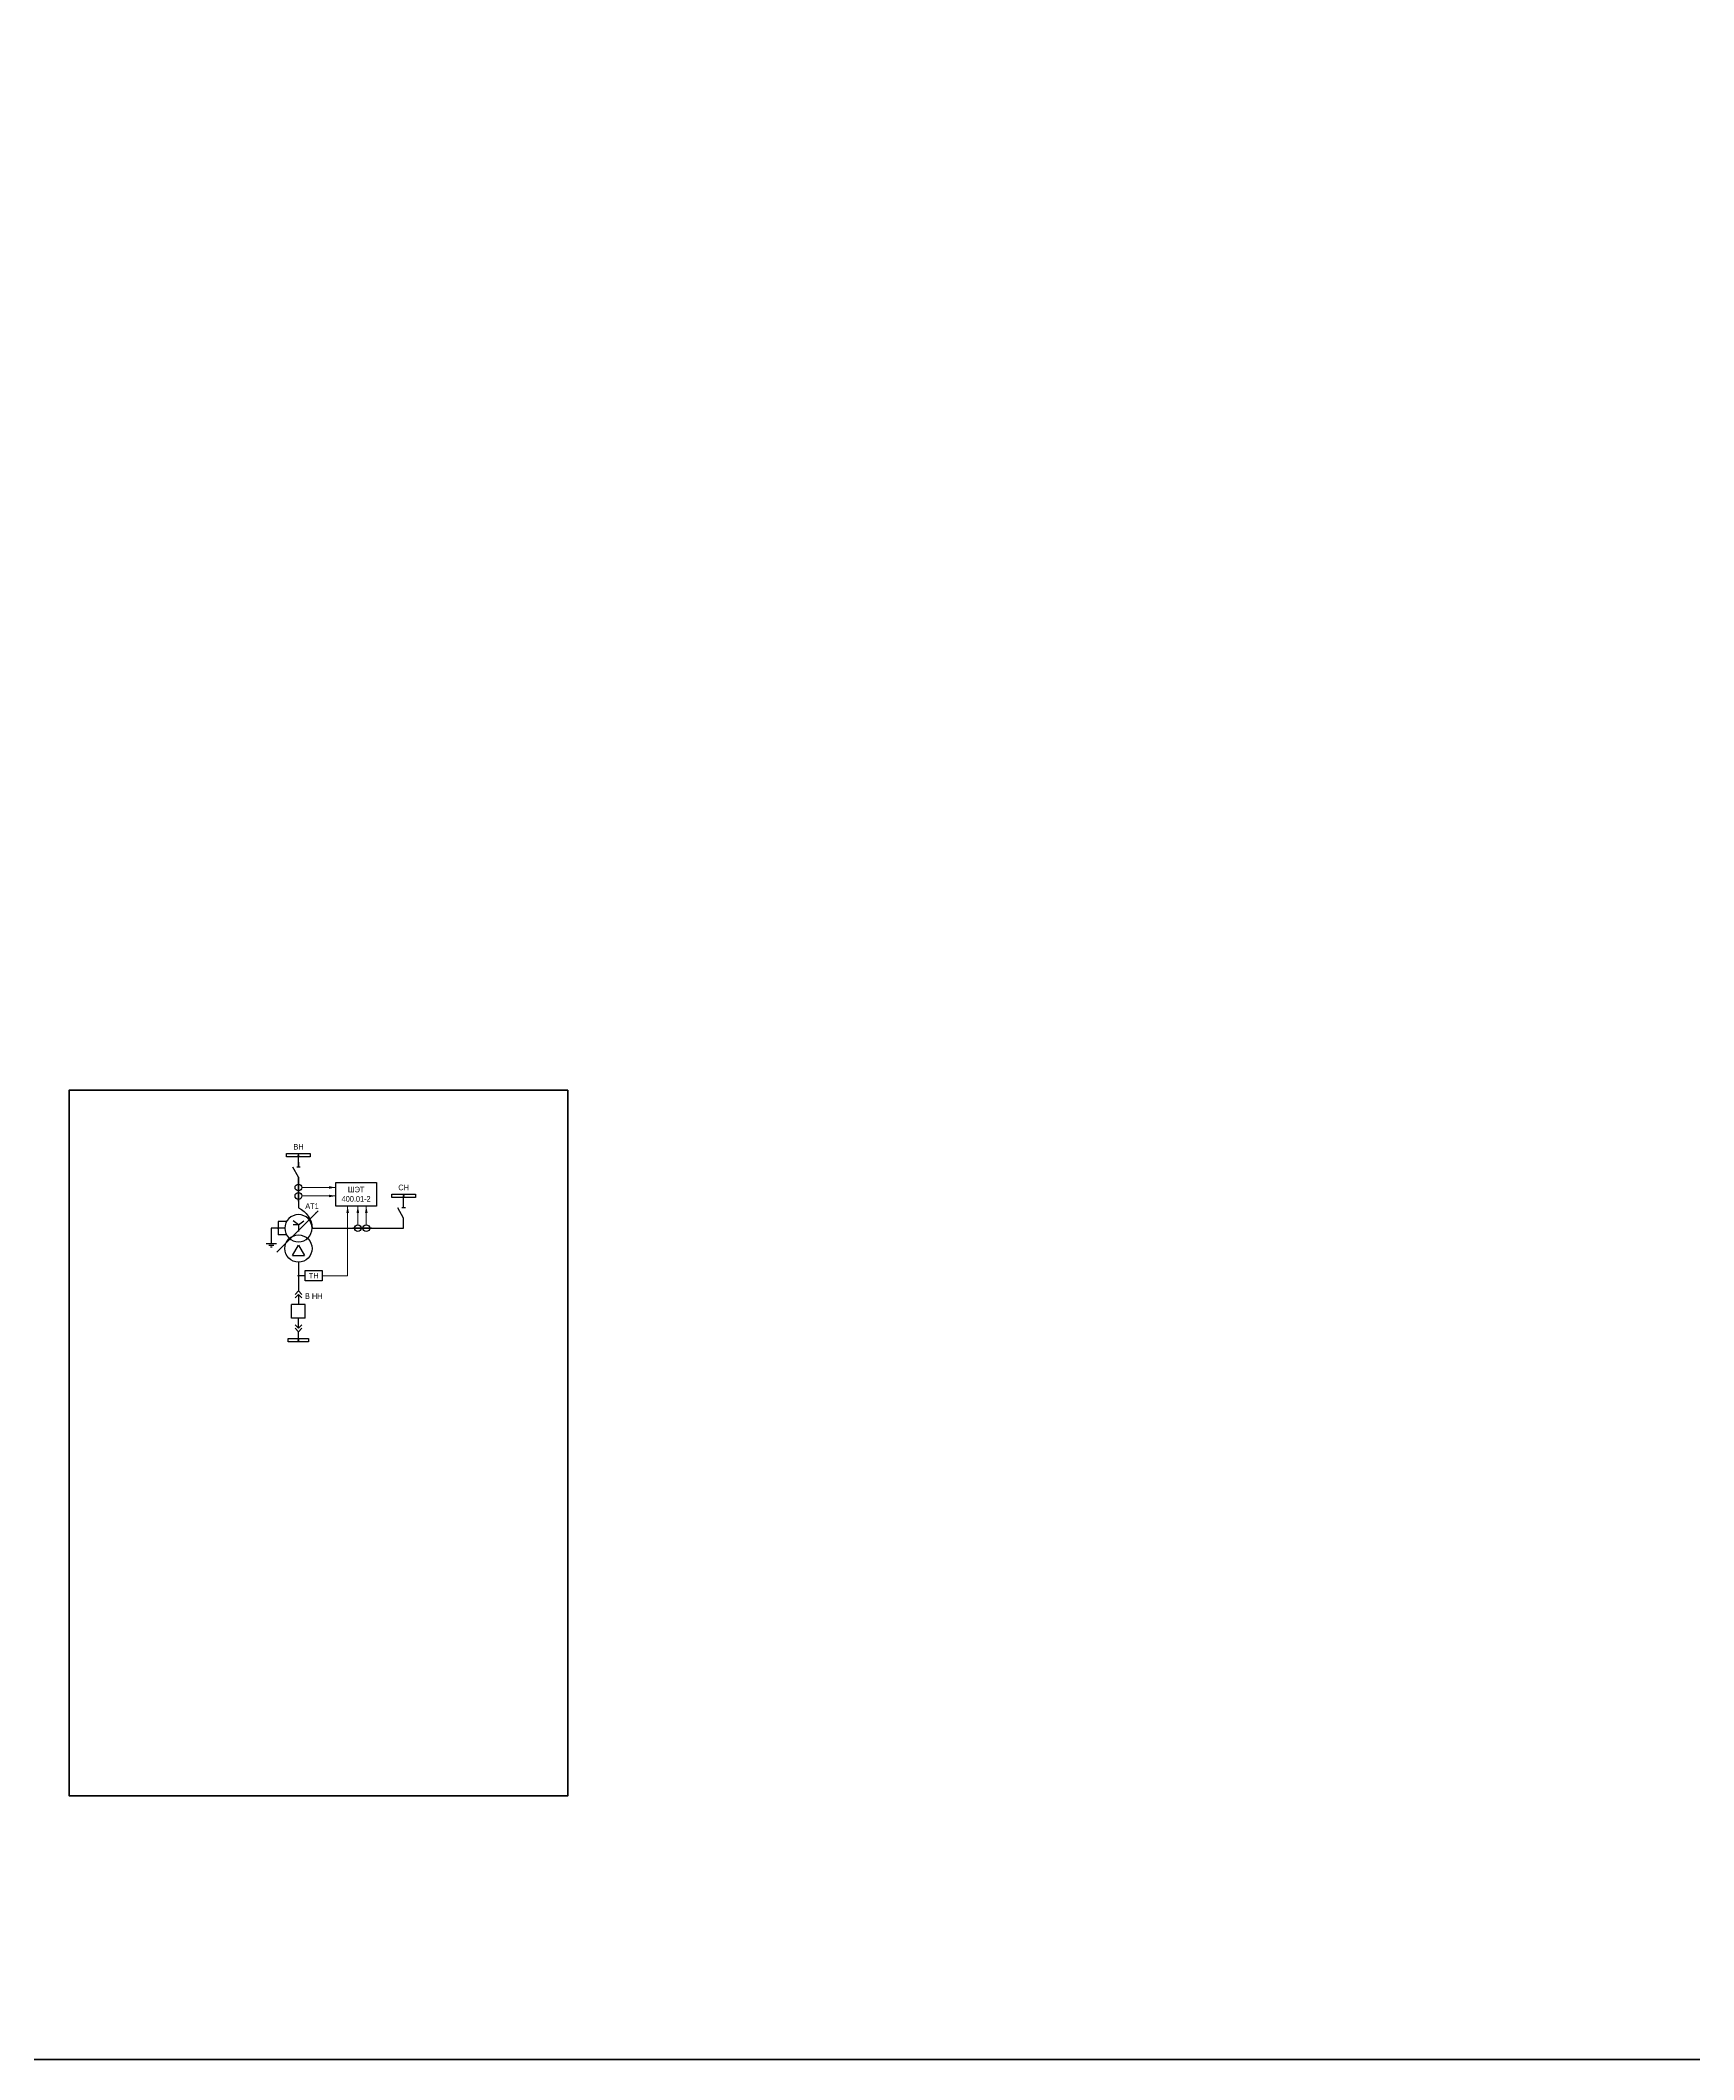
# Model space of a CAD drawing. Header units: millimetres. Extents: x 25558 to 49929, y 1902 to 19390.
# Drawn here: x 46726 to 47700, y 13296 to 14486 of the extents above; entities that cross this region are included whole.
import ezdxf
from ezdxf.enums import TextEntityAlignment as Align

# ---------------------------------------------------------------- set-up
doc = ezdxf.new("R2010")
doc.units = ezdxf.units.MM
doc.layers.add('Основная', color=7, linetype='Continuous', lineweight=30)
doc.layers.add('Тонкая', color=7, linetype='Continuous', lineweight=5)
doc.styles.add('Narrow', font='ARIALN.TTF')
doc.styles.add('Вывод', font='tahoma.ttf', dxfattribs={"height": 2.5})
doc.styles.add('Компонент', font='ARIALN.TTF', dxfattribs={"height": 3.5})

# ---------------------------------------------------------------- blocks, each defined once
blk = doc.blocks.new('*U23')
at = {"color": 0}
blk.add_line((0, 0), (6, 3.4), dxfattribs=at)
blk = doc.blocks.new('*U11')
at = {"color": 0}
blk.add_line((0, -1), (0, 1), dxfattribs=at)
blk = doc.blocks.new('*U34')
at = {"color": 0}
for p, q in [((0, 3), (0, 9)), ((0, -9), (0, -3))]:
    blk.add_line(p, q, dxfattribs=at)
at = {"color": 0, "ltscale": 0.25, "rotation": 89.99999999999999}
for name, p in [('*U23', (0, -3)), ('*U11', (0, 3))]:
    blk.add_blockref(name, p, dxfattribs=at)
at = {"layer": 'Основная'}
for tag, height, style, p in [('ОУ', 3.5, 'Компонент', (-12, 0)), ('В1', 2.5, 'Вывод', (2, 7)), ('В2', 2.5, 'Вывод', (2, -7))]:
    blk.add_attdef(tag, text='', height=height, dxfattribs=dict(at, style=style)).set_placement(p, align=Align.MIDDLE_CENTER)
blk = doc.blocks.new('*U26')
at = {"ltscale": 0.25}
blk.add_circle((0, 0), 2, dxfattribs=at)
at = {"layer": 'Основная', "color": 0, "lineweight": 50}
blk.add_line((0, -3), (0, 3), dxfattribs=at)
at = {"layer": 'Основная', "style": 'Компонент'}
blk.add_attdef('ОУ', text='', height=3.5, dxfattribs=at).set_placement((-6, 0), align=Align.MIDDLE_CENTER)
blk = doc.blocks.new('*U40')
at = {"ltscale": 0.25}
for p, q in [((-3.5, -4), (0, 2)), ((0, 2), (3.5, -4)), ((-3.5, -4), (3.5, -4))]:
    blk.add_line(p, q, dxfattribs=at)
blk.add_circle((0, 0), 8, dxfattribs=at)
at = {"layer": 'Основная', "style": 'Компонент'}
blk.add_attdef('ОУ', text='', height=3.5, dxfattribs=at).set_placement((17, 0), align=Align.MIDDLE_CENTER)
blk = doc.blocks.new('*U41')
at = {"ltscale": 0.25}
for p, q in [((0, 0), (-20, 0)), ((14.4, 0), (0, 0))]:
    blk.add_line(p, q, dxfattribs=at)
blk.add_lwpolyline([(-18, 0, 1, 0, 0), (-20, 0, 0, 0, 0)], format="xyseb", dxfattribs=at)
at = {"layer": 'Основная', "style": 'Вывод'}
blk.add_attdef('ОС', text='', height=2.5, dxfattribs=at).set_placement((3, 2), align=Align.MIDDLE_CENTER)
blk = doc.blocks.new('*U42')
at = {"ltscale": 0.25}
for q in [(-3.2, 4.4), (3.2, 4.4), (0, -2), (3.2, 2)]:
    blk.add_line((0, 2), q, dxfattribs=at)
blk.add_circle((0, 0), 8, dxfattribs=at)
blk.add_arc((5.2, -0.2), 13.2, 113.2803, 179.3396, dxfattribs=at)
at = {"layer": 'Основная', "style": 'Компонент'}
blk.add_attdef('ОУ', text='', height=3.5, dxfattribs=at).set_placement((-17, 0), align=Align.MIDDLE_CENTER)
blk = doc.blocks.new('*U43')
at = {"color": 0}
for p, q in [((-3, 0), (3, 0)), ((0, 3), (0, 0)), ((-1.5, -1), (1.5, -1)), ((-0.5, -2), (0.5, -2))]:
    blk.add_line(p, q, dxfattribs=at)
blk = doc.blocks.new('*U943')
at = {"layer": 'Основная', "ltscale": 0.25}
for p, q in [((2, 2), (0, 0)), ((0, 0), (2, -2))]:
    blk.add_line(p, q, dxfattribs=at)
blk = doc.blocks.new('*U32')
at = {"color": 0}
for p, q in [((0, 6), (0, 2)), ((0, 0), (0, -6))]:
    blk.add_line(p, q, dxfattribs=at)
at = {"color": 0, "ltscale": 0.25, "xscale": -1, "rotation": 90}
for p in [(0, 2), (0, 0)]:
    blk.add_blockref('*U943', p, dxfattribs=at)
at = {"layer": 'Основная'}
for tag, height, style, p in [('ОУ2', 3.5, 'Компонент', (-5, 6)), ('В2', 2.5, 'Вывод', (3, 6)), ('ОУ1', 3.5, 'Компонент', (-5, -6)), ('В1', 2.5, 'Вывод', (3, -6))]:
    blk.add_attdef(tag, text='', height=height, dxfattribs=dict(at, style=style)).set_placement(p, align=Align.MIDDLE_CENTER)
blk = doc.blocks.new('*U28')
at = {"color": 0}
for p, q in [((0, 0), (-8, 0)), ((-8, -8), (-8, 0)), ((0, -8), (0, 0)), ((0, -8), (-8, -8))]:
    blk.add_line(p, q, dxfattribs=at)
at = {"layer": 'Основная', "style": 'Компонент'}
blk.add_attdef('ОУ', text='', height=3.5, dxfattribs=at).set_placement((-15, -3), align=Align.MIDDLE_CENTER)
blk = doc.blocks.new('*U33')
at = {"color": 0}
for p, q in [((0, 0), (0, 6)), ((0, -6), (0, -2))]:
    blk.add_line(p, q, dxfattribs=at)
at = {"color": 0, "ltscale": 0.25, "rotation": 89.99999999999999}
for p in [(0, 0), (0, -2)]:
    blk.add_blockref('*U943', p, dxfattribs=at)
at = {"layer": 'Основная'}
for tag, height, style, p in [('ОУ1', 3.5, 'Компонент', (-5, 6)), ('В1', 2.5, 'Вывод', (3, 6)), ('ОУ2', 3.5, 'Компонент', (-5, -6)), ('В2', 2.5, 'Вывод', (3, -6))]:
    blk.add_attdef(tag, text='', height=height, dxfattribs=dict(at, style=style)).set_placement(p, align=Align.MIDDLE_CENTER)

msp = doc.modelspace()

# ---------------------------------------------------------------- linework, layer by layer
at = {"layer": 'Основная'}
for p, q in [((46878, 13828), (46878, 13829)), ((46878, 13825), (46878, 13822)), ((46878, 13816), (46878, 13802)), ((46940, 13804), (46940, 13805)), ((46878, 13802), (46878, 13798)), ((46878, 13766), (46878, 13749)), ((46882, 13758), (46878, 13758)), ((46878, 13721), (46878, 13720))]:
    msp.add_line(p, q, dxfattribs=at)
for points in [[(46871, 13830), (46885, 13830), (46885, 13828), (46871, 13828)], [(46900, 13813), (46924, 13813), (46924, 13799), (46900, 13799)], [(46933, 13806), (46947, 13806), (46947, 13804), (46933, 13804)], [(46882, 13761), (46892, 13761), (46892, 13755), (46882, 13755)], [(46872, 13721), (46884, 13721), (46884, 13719), (46872, 13719)]]:
    msp.add_lwpolyline(points, close=True, dxfattribs=at)
at = {"layer": 'Основная', "ltscale": 0.25, "const_width": 0.6}
for points in [[(46877.7, 13829, 1), (46878.3, 13829, 1)], [(46939.7, 13805, 1), (46940.3, 13805, 1)], [(46865.7, 13786, 1), (46866.3, 13786, 1)], [(46877.7, 13758, 1), (46878.3, 13758, 1)], [(46877.7, 13720, 1), (46878.3, 13720, 1)]]:
    msp.add_lwpolyline(points, format="xyb", close=True, dxfattribs=at)
at = {"layer": 'Основная'}
for points in [[(46866, 13786), (46862, 13786)], [(46862, 13786), (46862, 13780)], [(46870, 13786), (46865, 13786)], [(46871, 13790), (46866, 13790)], [(46866, 13790), (46866, 13782)], [(46871, 13782), (46866, 13782)], [(46886, 13786), (46904, 13786)], [(46904, 13786), (46940, 13786)], [(46878, 13766), (46878, 13754)]]:
    msp.add_lwpolyline(points, dxfattribs=at)
at = {"layer": 'Тонкая'}
for p, q in [((46880, 13810), (46900, 13810)), ((46880, 13805), (46900, 13805)), ((46907, 13799), (46907, 13758)), ((46913, 13799), (46913, 13788)), ((46918, 13799), (46918, 13788)), ((46892, 13758), (46907, 13758))]:
    msp.add_line(p, q, dxfattribs=at)
at = {"layer": 'Тонкая', "lineweight": 50}
msp.add_lwpolyline([(42809, 19390), (49929, 19390), (49929, 13296), (42809, 13296)], close=True, dxfattribs=at)
at = {"layer": 'Тонкая', "color": 3, "lineweight": 50}
msp.add_lwpolyline([(47036.8, 13867.3), (47036.8, 13451.5), (46742.8, 13451.5), (46742.8, 13867.3)], close=True, dxfattribs=at)
at = {"layer": 'Тонкая', "ltscale": 0.3}
for points in [[(46900, 13810, 0, 1.5, 0), (46896, 13810, 0, 0, 0)], [(46900, 13805, 0, 1.5, 0), (46896, 13805, 0, 0, 0)], [(46907, 13799, 0, 1.5, 0), (46907, 13795, 0, 0, 0)], [(46913, 13799, 0, 1.5, 0), (46913, 13795, 0, 0, 0)], [(46918, 13799, 0, 1.5, 0), (46918, 13795, 0, 0, 0)]]:
    msp.add_lwpolyline(points, format="xyseb", dxfattribs=at)

# ---------------------------------------------------------------- block references
at = {"layer": 'Основная'}
for p in [(46878, 13819), (46940, 13795)]:
    msp.add_blockref('*U34', p, dxfattribs=at)
at = {"layer": 'Основная', "ltscale": 0.25}
for name, p in [('*U26', (46878, 13810)), ('*U26', (46878, 13805)), ('*U43', (46862, 13777)), ('*U32', (46878, 13747)), ('*U28', (46882, 13741)), ('*U33', (46878, 13727))]:
    msp.add_blockref(name, p, dxfattribs=at)
for name, p, rotation in [('*U41', (46875.4, 13782.1), 224.9999999999999), ('*U26', (46913, 13786), 270), ('*U26', (46918, 13786), 270)]:
    msp.add_blockref(name, p, dxfattribs=dict(at, rotation=rotation))
at = {"layer": 'Основная', "ltscale": 0.35, "xscale": -1}
msp.add_blockref('*U42', (46878, 13786), dxfattribs=at)
at = {"layer": 'Основная', "ltscale": 0.35}
msp.add_blockref('*U40', (46878, 13774), dxfattribs=at)

# ---------------------------------------------------------------- texts
at = {"layer": 'Основная', "char_height": 3.3, "attachment_point": 5, "style": 'Narrow'}
for s, insert, width in [('\\pxi-3,l3,t3;ВН', (46878, 13834), 21.849), ('\\pxqc;ШЭТ 400.01-2', (46912, 13806), 21.849), ('\\pxi-3,l3,t3;СН', (46940, 13810), 21.849), ('\\pxi-3,l3,t3;AT1', (46886, 13799), 10), ('\\pxqc;ТН', (46887, 13758), 10), ('\\pxi-3,l3,t3;В НН', (46887, 13746), 21.849)]:
    msp.add_mtext(s, dxfattribs=dict(at, insert=insert, width=width))

doc.saveas('drawing.dxf')
